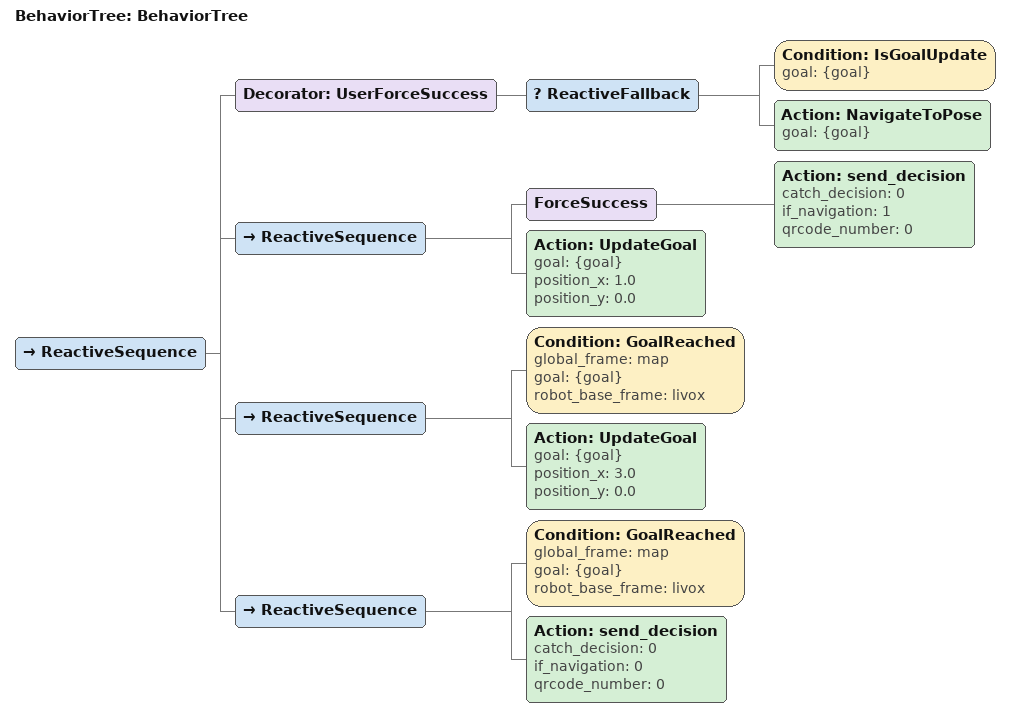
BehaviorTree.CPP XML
<?xml version="1.0"?>
<root main_tree_to_execute="BehaviorTree">
    <BehaviorTree ID="BehaviorTree">
        <ReactiveSequence>
            <Decorator ID="UserForceSuccess">
                <ReactiveFallback>
                    <Condition ID="IsGoalUpdate" goal="{goal}"/>
                    <Action ID="NavigateToPose" goal="{goal}"/>
                </ReactiveFallback>
            </Decorator>
            <ReactiveSequence>
                <ForceSuccess>
                    <Action ID="send_decision" catch_decision="0" if_navigation="1" qrcode_number="0"/>
                </ForceSuccess>
                <Action ID="UpdateGoal" goal="{goal}" position_x="1.0" position_y="0.0"/>
            </ReactiveSequence>
            <ReactiveSequence>
                <Condition ID="GoalReached" global_frame="map" goal="{goal}" robot_base_frame="livox"/>
                <Action ID="UpdateGoal" goal="{goal}" position_x="3.0" position_y="0.0"/>
            </ReactiveSequence>
            <ReactiveSequence>
                <Condition ID="GoalReached" global_frame="map" goal="{goal}" robot_base_frame="livox"/>
                <Action ID="send_decision" catch_decision="0" if_navigation="0" qrcode_number="0"/>
            </ReactiveSequence>
        </ReactiveSequence>
    </BehaviorTree>
</root>
